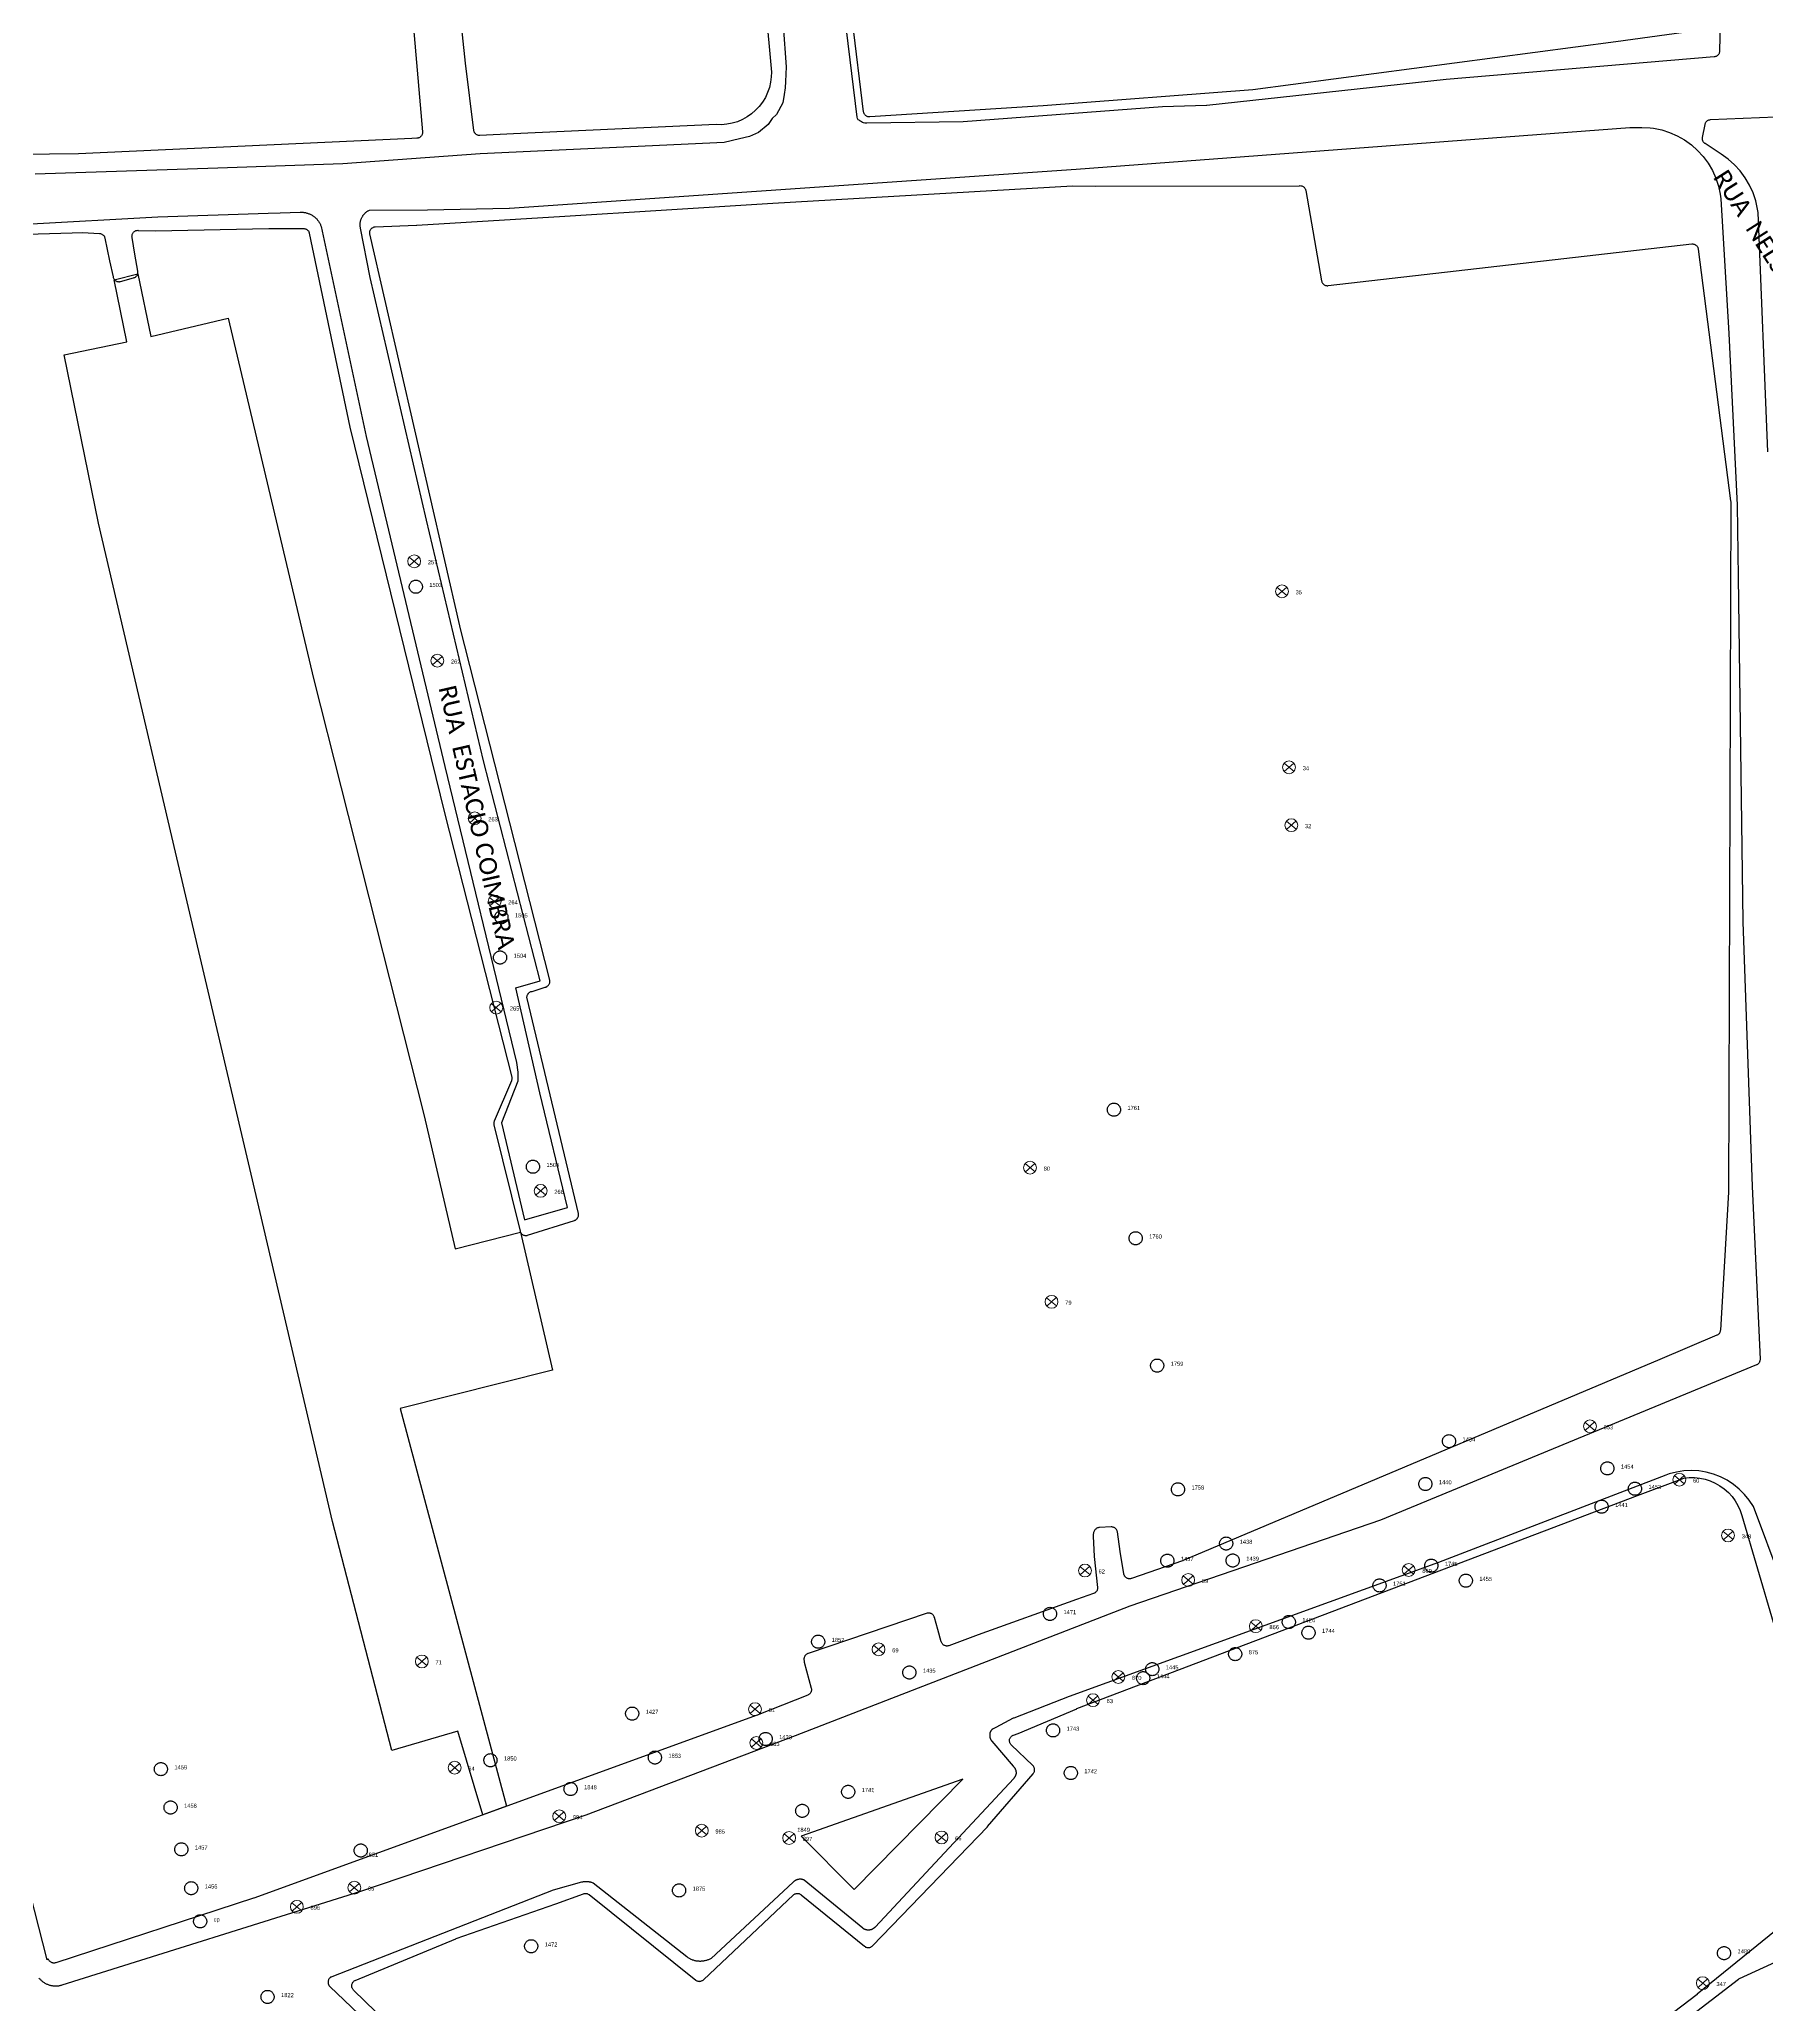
# Model space of a CAD drawing. Header units: millimetres. Extents: x 676447 to 689606, y 7455628 to 7463967.
# Drawn here: x 685925.9 to 686221.4, y 7460659 to 7460995.3 of the extents above; entities that cross this region are included whole.
import ezdxf

# ---------------------------------------------------------------- set-up
doc = ezdxf.new("R2010")
doc.units = ezdxf.units.MM
doc.header["$LTSCALE"] = 0.1
doc.header["$MEASUREMENT"] = 0
doc.linetypes.add('PHANTOM2', pattern=[1.25, 0.625, -0.125, 0.125, -0.125, 0.125, -0.125])
doc.layers.add('10.4-Postes', color=1, linetype='Continuous', lineweight=0)
for name, color, linetype in [('Caixas Subterrâneas', 5, 'Continuous'), ('LEGENDAS_INFRAESTRUTURAS', 7, 'Continuous'), ('MUB_AGLOMERADO', 7, 'Continuous'), ('MUB_MEIOFIO', 7, 'Continuous'), ('MUB_QUADRAS', 7, 'Continuous'), ('MUB_SEGMENTO', 7, 'Continuous'), ('NOS_DE_INFRAESTRUTURA', 7, 'Continuous')]:
    doc.layers.add(name, color=color, linetype=linetype)
doc.styles.add('Legend', font='calibri.ttf')
doc.styles.get("Standard").update_dxf_attribs({"font": 'arial.ttf'})

# ---------------------------------------------------------------- blocks, each defined once
blk = doc.blocks.new('PTPT')
at = {"layer": '10.4-Postes', "color": 1, "linetype": 'PHANTOM2'}
for points in [[(-0.0000079, 0.0000104), (0.0000075, -0.000002)], [(0.000007, 0.0000109), (-0.0000074, -0.0000025)]]:
    blk.add_lwpolyline(points, dxfattribs=at)
at = {"layer": '10.4-Postes', "color": 1}
blk.add_circle((-0.0000002, 0.0000042), 0.00000987, dxfattribs=at)
blk = doc.blocks.new('MHMZ')
at = {"linetype": 'PHANTOM2'}
blk.add_circle((0, 0), 0.0000101, dxfattribs=at)

msp = doc.modelspace()

# ---------------------------------------------------------------- linework, layer by layer
at = {"layer": 'MUB_AGLOMERADO', "linetype": 'Continuous'}
msp.add_lwpolyline([(686001.73, 7460691.44), (685997.45, 7460705.75), (685986.16, 7460702.49), (685976.01, 7460741.67), (685963.62, 7460794.55), (685949.18, 7460856.2), (685936, 7460912.47), (685930.09, 7460941.28), (685940.82, 7460943.49), (685938.66, 7460954.11), (685942.71, 7460955.18), (685944.96, 7460944.45), (685958.2, 7460947.57), (685972.78, 7460885.9), (685991.7, 7460811.06), (685997.04, 7460788.31), (686008.19, 7460791.16), (686013.68, 7460767.52), (685987.62, 7460760.97), (686005.8, 7460692.92), (686001.73, 7460691.44)], dxfattribs=at)
at = {"layer": 'MUB_MEIOFIO', "linetype": 'Continuous'}
for points in [[(686213.8, 7461013.23), (686213.37, 7460993.27), (686213.36, 7460993.16), (686213.34, 7460993.06), (686213.31, 7460992.96), (686213.27, 7460992.86), (686213.22, 7460992.77), (686213.17, 7460992.68), (686213.1, 7460992.6), (686213.02, 7460992.53), (686212.94, 7460992.47), (686212.85, 7460992.41), (686212.76, 7460992.37), (686212.66, 7460992.33), (686212.56, 7460992.31), (686212.45, 7460992.29), (686166.61, 7460988.38), (686166.59, 7460988.38), (686125.63, 7460983.94), (686125.55, 7460983.94), (686118.04, 7460983.72), (686118.02, 7460983.72), (686083.96, 7460981.14), (686067.45, 7460980.94), (686067.12, 7460980.94), (686066.9, 7460980.98), (686066.74, 7460981.07), (686066.53, 7460981.17), (686066.37, 7460981.26), (686066.24, 7460981.36), (686066.12, 7460981.45), (686065.98, 7460981.53), (686065.87, 7460981.71), (686065.81, 7460981.95), (686062.13, 7461011.9)], [(686053.12, 7460997.62), (686053.65, 7460990.58), (686053.6, 7460989.3), (686053.54, 7460988.07), (686053.49, 7460986.96), (686053.32, 7460985.85), (686053.1, 7460984.4), (686051.98, 7460982.4), (686051.26, 7460981.73), (686050.59, 7460980.73), (686048.92, 7460979.34), (686047.36, 7460978.67), (686045.64, 7460978.23), (686043.02, 7460977.61), (686001.3, 7460975.67), (685977.78, 7460973.95), (685956.39, 7460973.21), (685925.12, 7460972.18)], [(686221.61, 7460924.7), (686219.96, 7460965.62), (686219.87, 7460966.21), (686219.56, 7460967.63), (686219.09, 7460969.01), (686218.49, 7460970.33), (686217.75, 7460971.58), (686216.89, 7460972.75), (686215.9, 7460973.82), (686214.81, 7460974.78), (686213.63, 7460975.62), (686210.88, 7460977.44), (686210.87, 7460977.45), (686210.78, 7460977.52), (686210.71, 7460977.59), (686210.64, 7460977.67), (686210.58, 7460977.76), (686210.53, 7460977.85), (686210.49, 7460977.95), (686210.46, 7460978.05), (686210.44, 7460978.15), (686210.44, 7460978.25), (686210.44, 7460978.36), (686210.45, 7460978.46), (686210.88, 7460980.73), (686210.9, 7460980.81), (686210.94, 7460980.91), (686210.98, 7460981.01), (686211.03, 7460981.1), (686211.09, 7460981.18), (686211.17, 7460981.26), (686211.24, 7460981.33), (686211.33, 7460981.39), (686211.42, 7460981.44), (686211.52, 7460981.48), (686211.62, 7460981.51), (686211.72, 7460981.53), (686211.82, 7460981.54), (686222.98, 7460982.01)], [(686006.3, 7460966.41), (686103.27, 7460973.05), (686198.02, 7460980.19), (686200.05, 7460980.19), (686201.51, 7460980.14), (686202.05, 7460980.08), (686203.46, 7460979.79), (686204.82, 7460979.36), (686206.13, 7460978.78), (686207.38, 7460978.07), (686208.54, 7460977.24), (686209.61, 7460976.28), (686210.57, 7460975.22), (686211.42, 7460974.07), (686212.14, 7460972.83), (686212.73, 7460971.53), (686213.18, 7460970.17), (686213.49, 7460968.77), (686213.59, 7460968), (686214.98, 7460944.95), (686216.37, 7460915.58), (686216.37, 7460915.54), (686216.56, 7460903.26), (686217.35, 7460844.3), (686217.35, 7460844.28), (686218.93, 7460798.96), (686220.29, 7460769.42), (686220.29, 7460769.31), (686220.28, 7460769.21), (686220.25, 7460769.1), (686220.22, 7460769.01), (686220.18, 7460768.91), (686220.12, 7460768.82), (686220.06, 7460768.74), (686219.99, 7460768.66), (686219.91, 7460768.59), (686219.83, 7460768.53), (686219.74, 7460768.48), (686219.67, 7460768.44), (686155.37, 7460741.89), (686112.45, 7460727.19), (686055.17, 7460704.97), (686019.35, 7460691.39), (685980.64, 7460678.27), (685929.72, 7460662.29), (685929.6, 7460662.26), (685929.48, 7460662.23), (685929.36, 7460662.2), (685929.24, 7460662.18), (685929.12, 7460662.16), (685928.99, 7460662.15), (685928.87, 7460662.14), (685928.75, 7460662.13), (685928.62, 7460662.13), (685928.5, 7460662.13), (685928.37, 7460662.14), (685928.25, 7460662.15), (685928.13, 7460662.17), (685928.01, 7460662.19), (685927.88, 7460662.21), (685927.76, 7460662.24), (685927.64, 7460662.28), (685927.52, 7460662.31), (685927.41, 7460662.35), (685927.29, 7460662.4), (685927.18, 7460662.45), (685927.07, 7460662.5), (685926.95, 7460662.56), (685926.85, 7460662.62), (685926.74, 7460662.68), (685926.64, 7460662.75), (685926.54, 7460662.82), (685926.44, 7460662.9), (685926.34, 7460662.98), (685926.25, 7460663.06), (685926.16, 7460663.14), (685926.07, 7460663.23), (685925.98, 7460663.32), (685925.9, 7460663.42), (685925.83, 7460663.51)], [(685923.51, 7460963.63), (685946.16, 7460964.89), (685965.04, 7460965.55), (685967.09, 7460965.59), (685970.52, 7460965.7), (685970.64, 7460965.7), (685970.77, 7460965.7), (685970.89, 7460965.69), (685971.02, 7460965.68), (685971.14, 7460965.67), (685971.27, 7460965.65), (685971.39, 7460965.62), (685971.51, 7460965.6), (685971.63, 7460965.56), (685971.75, 7460965.53), (685971.87, 7460965.49), (685971.99, 7460965.44), (685972.1, 7460965.4), (685972.22, 7460965.34), (685972.33, 7460965.29), (685972.44, 7460965.23), (685972.55, 7460965.17), (685972.65, 7460965.1), (685972.75, 7460965.03), (685972.85, 7460964.96), (685972.95, 7460964.88), (685973.05, 7460964.8), (685973.14, 7460964.71), (685973.23, 7460964.63), (685973.32, 7460964.54), (685973.4, 7460964.44), (685973.48, 7460964.35), (685973.56, 7460964.25), (685973.63, 7460964.15), (685973.7, 7460964.05), (685973.77, 7460963.94), (685973.83, 7460963.83), (685973.89, 7460963.72), (685973.95, 7460963.61), (685974, 7460963.5), (685974.05, 7460963.38), (685974.09, 7460963.27), (685981.79, 7460927.3), (685995.24, 7460870.82), (686007.5, 7460820.2), (686007.74, 7460818.53), (686007.74, 7460817.03), (686004.97, 7460809.9), (686008.89, 7460793.25), (686016.24, 7460795.36), (686011.48, 7460815.03), (686007.37, 7460832.96), (686011.54, 7460834.17), (686001.89, 7460871.79), (685992.1, 7460913.02), (685982.49, 7460954.51), (685980.81, 7460962.99), (685980.79, 7460963.08), (685980.77, 7460963.18), (685980.76, 7460963.27), (685980.76, 7460963.37), (685980.75, 7460963.47), (685980.75, 7460963.56), (685980.76, 7460963.66), (685980.76, 7460963.76), (685980.77, 7460963.85), (685980.78, 7460963.95), (685980.8, 7460964.04), (685980.82, 7460964.14), (685980.84, 7460964.23), (685980.87, 7460964.33), (685980.9, 7460964.42), (685980.93, 7460964.51), (685980.96, 7460964.6), (685981, 7460964.69), (685981.04, 7460964.78), (685981.09, 7460964.86), (685981.14, 7460964.95), (685981.19, 7460965.03), (685981.24, 7460965.11), (685981.3, 7460965.19), (685981.35, 7460965.27), (685981.42, 7460965.34), (685981.48, 7460965.41), (685981.55, 7460965.48), (685981.61, 7460965.55), (685981.68, 7460965.62), (685981.76, 7460965.68), (685981.83, 7460965.74), (685981.91, 7460965.8), (685981.99, 7460965.86), (685982.07, 7460965.91), (685982.15, 7460965.96), (685982.24, 7460966.01), (685982.33, 7460966.05), (685992.3, 7460966.12), (686006.26, 7460966.41), (686006.3, 7460966.41)], [(686228.62, 7460718.9), (686219.15, 7460744.2), (686218.45, 7460745.28), (686217.65, 7460746.28), (686216.74, 7460747.2), (686215.74, 7460748.01), (686214.66, 7460748.71), (686213.52, 7460749.3), (686212.32, 7460749.76), (686211.08, 7460750.1), (686209.81, 7460750.3), (686208.52, 7460750.38), (686207.24, 7460750.31), (686205.97, 7460750.11), (686204.73, 7460749.79), (686204.18, 7460749.6), (686183.55, 7460741.65), (686165.3, 7460734.63), (686102.1, 7460711.7), (686102.08, 7460711.7), (686092.6, 7460708.02), (686092.51, 7460707.98), (686092.5, 7460707.97), (686089.52, 7460706.4), (686088.93, 7460706.14), (686088.89, 7460706.1), (686088.85, 7460706.07), (686088.82, 7460706.02), (686088.79, 7460705.98), (686088.76, 7460705.94), (686088.73, 7460705.9), (686088.7, 7460705.85), (686088.67, 7460705.81), (686088.65, 7460705.76), (686088.62, 7460705.71), (686088.6, 7460705.66), (686088.58, 7460705.61), (686088.56, 7460705.57), (686088.55, 7460705.52), (686088.53, 7460705.46), (686088.52, 7460705.41), (686088.51, 7460705.36), (686088.5, 7460705.31), (686088.49, 7460705.26), (686088.49, 7460705.2), (686088.48, 7460705.15), (686088.48, 7460705.1), (686088.48, 7460705.05), (686088.48, 7460704.99), (686088.49, 7460704.94), (686088.49, 7460704.89), (686088.5, 7460704.84), (686088.51, 7460704.78), (686088.52, 7460704.73), (686088.53, 7460704.68), (686088.54, 7460704.63), (686088.56, 7460704.58), (686088.58, 7460704.53), (686088.6, 7460704.48), (686088.62, 7460704.43), (686088.64, 7460704.38), (686088.66, 7460704.34), (686088.69, 7460704.29), (686088.72, 7460704.25), (686088.75, 7460704.2), (686088.78, 7460704.16), (686088.81, 7460704.12), (686088.84, 7460704.08), (686092.48, 7460699.79), (686092.51, 7460699.75), (686092.55, 7460699.72), (686092.59, 7460699.68), (686092.62, 7460699.65), (686092.65, 7460699.61), (686092.68, 7460699.57), (686092.71, 7460699.53), (686092.74, 7460699.49), (686092.77, 7460699.45), (686092.79, 7460699.41), (686092.82, 7460699.36), (686092.84, 7460699.32), (686092.86, 7460699.27), (686092.88, 7460699.23), (686092.9, 7460699.18), (686092.92, 7460699.14), (686092.93, 7460699.09), (686092.94, 7460699.04), (686092.95, 7460698.99), (686092.96, 7460698.94), (686092.97, 7460698.89), (686092.98, 7460698.84), (686092.98, 7460698.8), (686092.99, 7460698.75), (686092.99, 7460698.7), (686092.99, 7460698.65), (686092.99, 7460698.6), (686092.98, 7460698.55), (686092.98, 7460698.5), (686092.97, 7460698.45), (686092.96, 7460698.4), (686092.95, 7460698.35), (686092.94, 7460698.3), (686092.92, 7460698.26), (686092.91, 7460698.21), (686092.89, 7460698.16), (686092.87, 7460698.12), (686092.85, 7460698.07), (686092.83, 7460698.03), (686092.8, 7460697.98), (686092.78, 7460697.94), (686092.75, 7460697.9), (686092.73, 7460697.86), (686092.7, 7460697.82), (686092.67, 7460697.78), (686092.63, 7460697.74), (686092.6, 7460697.7), (686068.87, 7460672.26), (686068.83, 7460672.22), (686068.8, 7460672.18), (686068.76, 7460672.14), (686068.72, 7460672.11), (686068.68, 7460672.08), (686068.64, 7460672.04), (686068.6, 7460672.01), (686068.56, 7460671.98), (686068.52, 7460671.95), (686068.47, 7460671.93), (686068.43, 7460671.9), (686068.38, 7460671.88), (686068.33, 7460671.86), (686068.28, 7460671.84), (686068.24, 7460671.82), (686068.19, 7460671.8), (686068.14, 7460671.78), (686068.09, 7460671.77), (686068.04, 7460671.76), (686067.99, 7460671.75), (686067.94, 7460671.74), (686067.88, 7460671.73), (686067.83, 7460671.73), (686067.78, 7460671.73), (686067.73, 7460671.73), (686067.68, 7460671.73), (686067.63, 7460671.73), (686067.57, 7460671.73), (686067.52, 7460671.74), (686067.47, 7460671.75), (686067.42, 7460671.76), (686067.37, 7460671.77), (686067.32, 7460671.78), (686067.27, 7460671.8), (686067.22, 7460671.81), (686067.17, 7460671.83), (686067.12, 7460671.85), (686067.08, 7460671.87), (686067.03, 7460671.89), (686066.99, 7460671.92), (686066.94, 7460671.95), (686066.9, 7460671.97), (686066.85, 7460672), (686066.81, 7460672.03), (686066.77, 7460672.07), (686056.75, 7460680.3), (686056.7, 7460680.32), (686056.64, 7460680.34), (686056.58, 7460680.36), (686056.52, 7460680.38), (686056.46, 7460680.39), (686056.4, 7460680.4), (686056.34, 7460680.41), (686056.28, 7460680.42), (686056.22, 7460680.43), (686056.16, 7460680.43), (686056.1, 7460680.43), (686056.03, 7460680.43), (686055.97, 7460680.43), (686055.91, 7460680.43), (686055.85, 7460680.42), (686055.79, 7460680.41), (686055.73, 7460680.4), (686055.67, 7460680.39), (686055.61, 7460680.38), (686055.55, 7460680.36), (686055.49, 7460680.34), (686055.43, 7460680.32), (686055.38, 7460680.3), (686055.32, 7460680.27), (686055.27, 7460680.24), (686055.21, 7460680.21), (686055.16, 7460680.18), (686055.11, 7460680.15), (686055.05, 7460680.12), (686055, 7460680.08), (686054.96, 7460680.04), (686054.91, 7460680), (686054.86, 7460679.96), (686040.8, 7460666.9), (686040.69, 7460666.84), (686040.58, 7460666.78), (686040.47, 7460666.72), (686040.35, 7460666.67), (686040.24, 7460666.63), (686040.12, 7460666.58), (686040, 7460666.54), (686039.88, 7460666.51), (686039.76, 7460666.48), (686039.63, 7460666.45), (686039.51, 7460666.43), (686039.38, 7460666.41), (686039.26, 7460666.4), (686039.13, 7460666.39), (686039.01, 7460666.38), (686038.88, 7460666.38), (686038.76, 7460666.39), (686038.63, 7460666.4), (686038.51, 7460666.41), (686038.38, 7460666.42), (686038.26, 7460666.44), (686038.14, 7460666.47), (686038.01, 7460666.5), (686037.89, 7460666.53), (686037.77, 7460666.57), (686037.65, 7460666.61), (686037.54, 7460666.66), (686037.42, 7460666.71), (686037.31, 7460666.76), (686037.2, 7460666.82), (686037.09, 7460666.88), (686036.98, 7460666.95), (686036.88, 7460667.01), (686036.77, 7460667.09), (686036.67, 7460667.16), (686020.6, 7460679.77), (686020.5, 7460679.81), (686020.41, 7460679.85), (686020.31, 7460679.88), (686020.22, 7460679.91), (686020.12, 7460679.93), (686020.02, 7460679.96), (686019.92, 7460679.98), (686019.82, 7460679.99), (686019.72, 7460680), (686019.62, 7460680.01), (686019.52, 7460680.02), (686019.42, 7460680.02), (686019.32, 7460680.02), (686019.22, 7460680.01), (686019.12, 7460680.01), (686019.02, 7460679.99), (686018.92, 7460679.98), (686018.82, 7460679.96), (686018.72, 7460679.94), (686018.63, 7460679.91), (686013.81, 7460678.55), (685975.89, 7460663.74), (685975.8, 7460663.7), (685975.71, 7460663.65), (685975.62, 7460663.58), (685975.54, 7460663.51), (685975.47, 7460663.44), (685975.41, 7460663.35), (685975.36, 7460663.26), (685975.32, 7460663.16), (685975.29, 7460663.06), (685975.27, 7460662.96), (685975.26, 7460662.86), (685975.26, 7460662.75), (685975.27, 7460662.65), (685975.29, 7460662.55), (685975.32, 7460662.45), (685975.37, 7460662.35), (685975.42, 7460662.26), (685975.48, 7460662.18), (685975.55, 7460662.1), (685975.56, 7460662.1), (686083.07, 7460559.5)], [(686065.31, 7460678.68), (686083.87, 7460697.56), (686056.24, 7460687.83), (686065.31, 7460678.68)], [(686197.92, 7460648.99), (686216.6, 7460663.33), (686216.69, 7460663.39), (686216.78, 7460663.44), (686216.79, 7460663.45), (686233.82, 7460671.24)]]:
    msp.add_lwpolyline(points, dxfattribs=at)
at = {"layer": 'MUB_QUADRAS', "linetype": 'Continuous'}
for points in [[(685985.18, 7461051.36), (685991.41, 7460979.43), (685991.41, 7460979.39), (685991.41, 7460979.28), (685991.4, 7460979.18), (685991.38, 7460979.08), (685991.34, 7460978.98), (685991.3, 7460978.88), (685991.25, 7460978.79), (685991.18, 7460978.71), (685991.11, 7460978.63), (685991.03, 7460978.56), (685990.95, 7460978.5), (685990.86, 7460978.45), (685990.76, 7460978.41), (685990.66, 7460978.38), (685990.56, 7460978.36), (685990.46, 7460978.35), (685989.58, 7460978.31), (685932.54, 7460975.7), (685907.76, 7460975.41)], [(686048.02, 7461024.06), (686051.12, 7460989.68), (686051.1, 7460988.87), (686050.99, 7460987.96), (686050.78, 7460987.06), (686050.48, 7460986.18), (686050.09, 7460985.34), (686049.61, 7460984.55), (686049.06, 7460983.81), (686048.43, 7460983.14), (686047.73, 7460982.53), (686046.97, 7460982), (686046.16, 7460981.55), (686045.31, 7460981.19), (686044.43, 7460980.92), (686043.52, 7460980.74), (686042.6, 7460980.66), (686041.68, 7460980.68), (686007.01, 7460979.11), (686001.25, 7460978.83), (686001.22, 7460978.82), (686001.11, 7460978.83), (686001.01, 7460978.84), (686000.91, 7460978.87), (686000.81, 7460978.9), (686000.71, 7460978.95), (686000.63, 7460979.01), (686000.54, 7460979.07), (686000.47, 7460979.14), (686000.4, 7460979.22), (686000.34, 7460979.31), (686000.29, 7460979.4), (686000.25, 7460979.5), (686000.22, 7460979.6), (686000.21, 7460979.7), (685998.79, 7460991.23), (685992.85, 7461047.35)], [(686207.28, 7460996.43), (686195.64, 7460994.83), (686133.52, 7460986.62), (686097.65, 7460983.91), (686067.96, 7460982), (686067.91, 7460982), (686067.81, 7460982), (686067.71, 7460982.02), (686067.61, 7460982.04), (686067.51, 7460982.08), (686067.41, 7460982.12), (686067.32, 7460982.18), (686067.24, 7460982.24), (686067.17, 7460982.32), (686067.1, 7460982.4), (686067.04, 7460982.48), (686066.99, 7460982.58), (686066.95, 7460982.67), (686066.92, 7460982.78), (686066.91, 7460982.88), (686063.13, 7461013.98)], [(686032.27, 7460966.06), (686032.28, 7460966.06), (686051.35, 7460967.24), (686102.65, 7460970.23), (686106.57, 7460970.13), (686141.5, 7460970.24), (686141.6, 7460970.25), (686141.71, 7460970.24), (686141.81, 7460970.22), (686141.91, 7460970.19), (686142.01, 7460970.15), (686142.1, 7460970.1), (686142.19, 7460970.04), (686142.26, 7460969.97), (686142.34, 7460969.89), (686142.4, 7460969.81), (686142.45, 7460969.72), (686142.5, 7460969.62), (686142.53, 7460969.53), (686142.56, 7460969.42), (686145.28, 7460953.95), (686145.3, 7460953.85), (686145.33, 7460953.75), (686145.38, 7460953.65), (686145.43, 7460953.56), (686145.5, 7460953.48), (686145.57, 7460953.4), (686145.65, 7460953.33), (686145.73, 7460953.27), (686145.82, 7460953.22), (686145.92, 7460953.18), (686146.02, 7460953.15), (686146.12, 7460953.13), (686146.23, 7460953.12), (686146.33, 7460953.12), (686146.38, 7460953.13), (686208.6, 7460960.27), (686208.7, 7460960.27), (686208.81, 7460960.27), (686208.91, 7460960.25), (686209.01, 7460960.23), (686209.11, 7460960.19), (686209.21, 7460960.14), (686209.29, 7460960.09), (686209.38, 7460960.02), (686209.45, 7460959.95), (686209.52, 7460959.87), (686209.58, 7460959.78), (686209.62, 7460959.69), (686209.66, 7460959.59), (686209.69, 7460959.49), (686209.71, 7460959.4), (686215.26, 7460916.31), (686215.27, 7460916.2), (686215.27, 7460916.17), (686214.89, 7460798.03), (686213.51, 7460774.37), (686213.49, 7460774.27), (686213.47, 7460774.16), (686213.44, 7460774.06), (686213.4, 7460773.97), (686213.34, 7460773.88), (686213.28, 7460773.79), (686213.21, 7460773.72), (686213.13, 7460773.65), (686213.05, 7460773.59), (686212.96, 7460773.53), (686212.9, 7460773.51), (686203.17, 7460769.37), (686121.56, 7460734.96), (686121.52, 7460734.94), (686121.45, 7460734.92), (686112.75, 7460731.9), (686112.66, 7460731.87), (686112.56, 7460731.85), (686112.46, 7460731.85), (686112.35, 7460731.85), (686112.25, 7460731.86), (686112.15, 7460731.88), (686112.05, 7460731.92), (686111.95, 7460731.96), (686111.86, 7460732.02), (686111.78, 7460732.08), (686111.7, 7460732.15), (686111.63, 7460732.23), (686111.57, 7460732.32), (686111.52, 7460732.41), (686111.48, 7460732.51), (686111.45, 7460732.61), (686111.43, 7460732.71), (686110.82, 7460736.51), (686110.32, 7460739.88), (686110.3, 7460739.97), (686110.27, 7460740.07), (686110.23, 7460740.17), (686110.17, 7460740.26), (686110.11, 7460740.34), (686110.04, 7460740.42), (686109.97, 7460740.49), (686109.88, 7460740.55), (686109.79, 7460740.61), (686109.7, 7460740.65), (686109.6, 7460740.68), (686109.49, 7460740.71), (686109.39, 7460740.72), (686109.29, 7460740.72), (686107.27, 7460740.62), (686107.17, 7460740.61), (686107.06, 7460740.59), (686106.96, 7460740.56), (686106.9, 7460740.54), (686106.8, 7460740.49), (686106.71, 7460740.43), (686106.63, 7460740.36), (686106.54, 7460740.28), (686106.48, 7460740.2), (686106.4, 7460740.1), (686106.34, 7460739.99), (686106.3, 7460739.89), (686106.25, 7460739.76), (686106.22, 7460739.62), (686106.2, 7460739.5), (686106.19, 7460739.34), (686106.19, 7460739.17), (686106.38, 7460735.69), (686106.91, 7460730.38), (686106.92, 7460730.28), (686106.92, 7460730.18), (686106.9, 7460730.07), (686106.88, 7460729.97), (686106.84, 7460729.87), (686106.79, 7460729.78), (686106.74, 7460729.69), (686106.67, 7460729.61), (686106.6, 7460729.54), (686106.52, 7460729.47), (686106.43, 7460729.41), (686106.34, 7460729.36), (686106.24, 7460729.32), (686103.33, 7460728.33), (686086.51, 7460722.23), (686081.51, 7460720.4), (686081.42, 7460720.37), (686081.32, 7460720.35), (686081.22, 7460720.34), (686081.11, 7460720.34), (686081.01, 7460720.35), (686080.9, 7460720.37), (686080.81, 7460720.41), (686080.71, 7460720.45), (686080.62, 7460720.5), (686080.54, 7460720.56), (686080.46, 7460720.63), (686080.39, 7460720.71), (686080.33, 7460720.8), (686080.28, 7460720.89), (686080.23, 7460720.98), (686080.2, 7460721.08), (686079.61, 7460723.15), (686079.02, 7460725.21), (686079, 7460725.27), (686078.97, 7460725.37), (686078.92, 7460725.47), (686078.87, 7460725.55), (686078.8, 7460725.64), (686078.73, 7460725.71), (686078.65, 7460725.78), (686078.56, 7460725.84), (686078.47, 7460725.89), (686078.37, 7460725.93), (686078.27, 7460725.95), (686078.17, 7460725.97), (686078.06, 7460725.98), (686077.96, 7460725.98), (686077.86, 7460725.96), (686077.76, 7460725.94), (686057.4, 7460719.05), (686057.37, 7460719.04), (686057.27, 7460719), (686057.18, 7460718.96), (686057.09, 7460718.9), (686057.01, 7460718.83), (686056.94, 7460718.76), (686056.87, 7460718.67), (686056.82, 7460718.58), (686056.77, 7460718.49), (686056.74, 7460718.39), (686056.71, 7460718.29), (686056.7, 7460718.19), (686056.69, 7460718.08), (686056.7, 7460717.98), (686056.72, 7460717.87), (686056.76, 7460717.58), (686057.94, 7460713.12), (686057.96, 7460713.03), (686057.97, 7460712.93), (686057.98, 7460712.82), (686057.97, 7460712.72), (686057.95, 7460712.61), (686057.91, 7460712.51), (686057.87, 7460712.42), (686057.82, 7460712.33), (686057.76, 7460712.24), (686057.69, 7460712.16), (686057.61, 7460712.09), (686057.53, 7460712.03), (686057.44, 7460711.98), (686057.35, 7460711.93), (686048.7, 7460708.5), (685962.57, 7460677.22), (685962.53, 7460677.2), (685928.67, 7460666.14), (685928.56, 7460666.12), (685928.46, 7460666.1), (685928.36, 7460666.1), (685928.25, 7460666.1), (685928.15, 7460666.12), (685928.05, 7460666.14), (685927.95, 7460666.18), (685927.86, 7460666.23), (685927.77, 7460666.29), (685927.69, 7460666.35), (685927.61, 7460666.43), (685927.55, 7460666.51), (685927.49, 7460666.59), (685927.44, 7460666.69), (685927.4, 7460666.79), (685927.22, 7460666.62), (685901.89, 7460765.75)], [(685879.14, 7460960.64), (685931.46, 7460962.18), (685933.25, 7460962.22), (685936.15, 7460962.06), (685936.25, 7460962.05), (685936.35, 7460962.03), (685936.45, 7460962), (685936.55, 7460961.95), (685936.64, 7460961.9), (685936.72, 7460961.84), (685936.8, 7460961.77), (685936.87, 7460961.69), (685936.93, 7460961.61), (685936.99, 7460961.52), (685937.03, 7460961.42), (685937.06, 7460961.32), (685937.08, 7460961.24), (685937.87, 7460957.4), (685938.49, 7460954.62), (685938.51, 7460954.52), (685938.55, 7460954.42), (685938.59, 7460954.33), (685938.65, 7460954.24), (685938.71, 7460954.16), (685938.78, 7460954.08), (685938.86, 7460954.01), (685938.95, 7460953.95), (685939.04, 7460953.9), (685939.14, 7460953.86), (685939.24, 7460953.84), (685939.34, 7460953.82), (685939.45, 7460953.81), (685939.55, 7460953.81), (685939.66, 7460953.83), (685939.73, 7460953.84), (685942, 7460954.47), (685942.1, 7460954.5), (685942.2, 7460954.54), (685942.29, 7460954.59), (685942.37, 7460954.66), (685942.45, 7460954.73), (685942.52, 7460954.8), (685942.58, 7460954.89), (685942.63, 7460954.98), (685942.68, 7460955.08), (685942.71, 7460955.18), (685942.73, 7460955.28), (685942.74, 7460955.38), (685942.74, 7460955.49), (685942.73, 7460955.59), (685942.72, 7460955.62), (685942.23, 7460958.5), (685941.73, 7460961.38), (685941.72, 7460961.49), (685941.71, 7460961.59), (685941.72, 7460961.7), (685941.73, 7460961.8), (685941.76, 7460961.9), (685941.79, 7460962), (685941.84, 7460962.09), (685941.9, 7460962.18), (685941.96, 7460962.26), (685942.04, 7460962.34), (685942.12, 7460962.4), (685942.21, 7460962.46), (685942.3, 7460962.51), (685942.4, 7460962.55), (685942.5, 7460962.57), (685942.6, 7460962.59), (685942.71, 7460962.6), (685942.75, 7460962.59), (685945.74, 7460962.49), (685965.14, 7460962.92), (685971.09, 7460962.9), (685971.19, 7460962.9), (685971.3, 7460962.88), (685971.4, 7460962.85), (685971.5, 7460962.81), (685971.59, 7460962.77), (685971.68, 7460962.71), (685971.76, 7460962.64), (685971.83, 7460962.57), (685971.9, 7460962.49), (685971.95, 7460962.4), (685972, 7460962.31), (685972.04, 7460962.21), (685972.06, 7460962.14), (685979.01, 7460928.93), (685995.24, 7460862.69), (685995.24, 7460862.67), (686006.69, 7460817.71), (686006.71, 7460817.6), (686006.72, 7460817.5), (686006.72, 7460817.4), (686006.7, 7460817.29), (686006.68, 7460817.19), (686006.65, 7460817.09), (686006.64, 7460817.07), (686003.7, 7460810.18), (686003.66, 7460810.08), (686003.64, 7460809.98), (686003.62, 7460809.87), (686003.62, 7460809.77), (686003.63, 7460809.66), (686003.65, 7460809.56), (686003.65, 7460809.55), (686008.12, 7460791.35), (686008.15, 7460791.25), (686008.19, 7460791.16), (686008.24, 7460791.07), (686008.3, 7460790.98), (686008.37, 7460790.9), (686008.44, 7460790.83), (686008.53, 7460790.77), (686008.61, 7460790.71), (686008.71, 7460790.67), (686008.81, 7460790.63), (686008.91, 7460790.61), (686009.01, 7460790.6), (686009.12, 7460790.59), (686009.22, 7460790.6), (686009.33, 7460790.62), (686009.39, 7460790.64), (686017.41, 7460793.15), (686017.51, 7460793.19), (686017.6, 7460793.23), (686017.69, 7460793.29), (686017.77, 7460793.36), (686017.85, 7460793.43), (686017.92, 7460793.51), (686017.97, 7460793.6), (686018.02, 7460793.69), (686018.06, 7460793.79), (686018.09, 7460793.89), (686018.11, 7460793.99), (686018.11, 7460794.1), (686018.11, 7460794.2), (686018.09, 7460794.3), (686018.09, 7460794.34), (686009.32, 7460831.14), (686009.3, 7460831.25), (686009.29, 7460831.35), (686009.3, 7460831.46), (686009.31, 7460831.56), (686009.34, 7460831.66), (686009.37, 7460831.76), (686009.42, 7460831.85), (686009.47, 7460831.94), (686009.54, 7460832.03), (686009.61, 7460832.1), (686009.69, 7460832.17), (686009.77, 7460832.23), (686009.87, 7460832.28), (686009.96, 7460832.32), (686010.06, 7460832.35), (686010.17, 7460832.37), (686012.4, 7460833.07), (686012.5, 7460833.09), (686012.6, 7460833.13), (686012.69, 7460833.17), (686012.78, 7460833.23), (686012.87, 7460833.29), (686012.94, 7460833.36), (686013.01, 7460833.44), (686013.07, 7460833.52), (686013.12, 7460833.62), (686013.17, 7460833.71), (686013.2, 7460833.81), (686013.22, 7460833.92), (686013.23, 7460834.02), (686013.22, 7460834.12), (686013.21, 7460834.23), (686013.2, 7460834.3), (685997.81, 7460894.88), (685997.81, 7460894.9), (685982.41, 7460961.97), (685982.39, 7460962.08), (685982.39, 7460962.18), (685982.39, 7460962.28), (685982.4, 7460962.39), (685982.43, 7460962.49), (685982.46, 7460962.59), (685982.51, 7460962.68), (685982.57, 7460962.77), (685982.63, 7460962.85), (685982.7, 7460962.93), (685982.78, 7460963), (685982.87, 7460963.05), (685982.96, 7460963.1), (685983.06, 7460963.14), (685983.16, 7460963.17), (685983.26, 7460963.19), (685983.35, 7460963.2), (685990.37, 7460963.46), (685990.39, 7460963.46), (685990.43, 7460963.46), (686015.78, 7460965.03), (686032.27, 7460966.06)], [(685979.62, 7460661.48), (685979.55, 7460661.56), (685979.48, 7460661.64), (685979.43, 7460661.73), (685979.39, 7460661.83), (685979.35, 7460661.93), (685979.33, 7460662.03), (685979.32, 7460662.13), (685979.32, 7460662.24), (685979.33, 7460662.34), (685979.35, 7460662.45), (685979.38, 7460662.55), (685979.42, 7460662.64), (685979.47, 7460662.73), (685979.53, 7460662.82), (685979.6, 7460662.9), (685979.68, 7460662.97), (685979.76, 7460663.03), (685979.86, 7460663.08), (685979.93, 7460663.12), (685997.1, 7460670.26), (685997.16, 7460670.28), (686014.25, 7460676.2), (686018.96, 7460677.95), (686019.06, 7460677.98), (686019.16, 7460678), (686019.27, 7460678.01), (686019.37, 7460678.01), (686019.47, 7460678), (686019.58, 7460677.98), (686019.68, 7460677.94), (686019.77, 7460677.9), (686019.86, 7460677.85), (686019.93, 7460677.8), (686038.17, 7460663.18), (686038.26, 7460663.12), (686038.35, 7460663.07), (686038.44, 7460663.03), (686038.54, 7460663), (686038.65, 7460662.98), (686038.75, 7460662.96), (686038.85, 7460662.97), (686038.96, 7460662.98), (686039.06, 7460663), (686039.16, 7460663.03), (686039.26, 7460663.08), (686039.35, 7460663.13), (686039.43, 7460663.19), (686039.48, 7460663.24), (686054.88, 7460677.74), (686054.96, 7460677.81), (686055.05, 7460677.87), (686055.14, 7460677.92), (686055.24, 7460677.96), (686055.34, 7460677.99), (686055.44, 7460678), (686055.55, 7460678.01), (686055.65, 7460678.01), (686055.75, 7460677.99), (686055.86, 7460677.97), (686055.96, 7460677.93), (686056.05, 7460677.89), (686056.14, 7460677.83), (686056.2, 7460677.79), (686067.08, 7460668.96), (686067.16, 7460668.9), (686067.25, 7460668.84), (686067.35, 7460668.8), (686067.45, 7460668.77), (686067.55, 7460668.75), (686067.65, 7460668.74), (686067.76, 7460668.74), (686067.86, 7460668.75), (686067.97, 7460668.77), (686068.06, 7460668.8), (686068.16, 7460668.84), (686068.25, 7460668.9), (686068.34, 7460668.96), (686068.41, 7460669.03), (686068.43, 7460669.04), (686088.09, 7460689.43), (686088.13, 7460689.47), (686095.92, 7460698.5), (686095.99, 7460698.59), (686096.04, 7460698.68), (686096.09, 7460698.77), (686096.12, 7460698.87), (686096.15, 7460698.97), (686096.16, 7460699.07), (686096.16, 7460699.18), (686096.16, 7460699.28), (686096.14, 7460699.39), (686096.11, 7460699.49), (686096.07, 7460699.58), (686096.02, 7460699.68), (686095.96, 7460699.76), (686095.89, 7460699.84), (686095.86, 7460699.88), (686092.16, 7460703.44), (686092.09, 7460703.52), (686092.03, 7460703.6), (686091.98, 7460703.69), (686091.93, 7460703.78), (686091.9, 7460703.88), (686091.87, 7460703.98), (686091.86, 7460704.09), (686091.86, 7460704.19), (686091.87, 7460704.3), (686091.89, 7460704.4), (686091.92, 7460704.5), (686091.96, 7460704.6), (686092.01, 7460704.69), (686092.07, 7460704.77), (686092.14, 7460704.85), (686092.21, 7460704.92), (686092.3, 7460704.99), (686092.39, 7460705.04), (686092.48, 7460705.09), (686092.54, 7460705.11), (686093.35, 7460705.38), (686103.37, 7460709.62), (686103.41, 7460709.64), (686199.31, 7460746.09), (686207.23, 7460749.08), (686208.15, 7460749.18), (686209.08, 7460749.18), (686210, 7460749.09), (686210.9, 7460748.9), (686211.78, 7460748.62), (686212.63, 7460748.24), (686213.43, 7460747.78), (686214.18, 7460747.24), (686214.87, 7460746.62), (686215.5, 7460745.94), (686216.04, 7460745.19), (686216.51, 7460744.39), (686216.89, 7460743.55), (686217.17, 7460742.67), (686217.18, 7460742.66), (686230.58, 7460697.07)], [(686234.15, 7460680.74), (686209.56, 7460660.75), (686209.54, 7460660.73), (686184.26, 7460641.47)], [(686030.96, 7460611.63), (685979.62, 7460661.48)]]:
    msp.add_lwpolyline(points, dxfattribs=at)

# ---------------------------------------------------------------- block references
at = {"layer": 'Caixas Subterrâneas', "color": 40}
for p, xscale, yscale, zscale, rotation in [((685990.28, 7460901.61), 111319.4907932736, 111319.4907932736, 111319.4907932736, 359.2924885737264), ((686004.93, 7460845.07), 111319.4907932736, 111319.4907932736, 111319.4907932736, 359.2924153422691), ((686004.7, 7460838.16), 111319.4907932736, 111319.4907932736, 111319.4907932736, 359.2924140647228), ((686109.73, 7460812.12), 111319.4907932736, 111319.4907932736, 111319.4907932736, 359.2920067095664), ((686010.32, 7460802.36), 111319.4907932735, 111319.4907932735, 111319.4907932735, 359.2923816128463), ((686113.45, 7460790.12), 111319.4907932736, 111319.4907932736, 111319.4907932736, 359.2919857324022), ((686117.13, 7460768.33), 111319.4907932735, 111319.4907932735, 111319.4907932735, 359.2919649832615), ((686167.07, 7460755.39), 111319.4907932736, 111319.4907932736, 111319.4907932736, 359.2917710954426), ((686194.17, 7460750.74), 111319.4907932736, 111319.4907932736, 111319.4907932736, 359.2916666160489), ((686120.69, 7460747.15), 111319.4907932735, 111319.4907932735, 111319.4907932735, 359.2919448774343), ((686163.03, 7460748.07), 111319.4907932735, 111319.4907932735, 111319.4907932735, 359.2917842039711), ((686198.88, 7460747.26), 111319.4907932736, 111319.4907932736, 111319.4907932736, 359.2916476361336), ((686193.18, 7460744.19), 111319.4907932735, 111319.4907932735, 111319.4907932735, 359.2916683545262), ((686128.94, 7460737.88), 111319.4907932736, 111319.4907932736, 111319.4907932736, 359.2919106392937), ((686118.88, 7460734.94), 111319.4907932736, 111319.4907932736, 111319.4907932736, 359.2919479717432), ((686130.06, 7460734.98), 111319.4907932736, 111319.4907932736, 111319.4907932736, 359.2919054687162), ((686164.04, 7460734.1), 111319.4907932736, 111319.4907932736, 111319.4907932736, 359.2917760173484), ((686155.18, 7460730.71), 111319.4907932736, 111319.4907932736, 111319.4907932736, 359.2918086556594), ((686169.95, 7460731.53), 111319.4907932735, 111319.4907932735, 111319.4907932735, 359.2917527335429), ((686098.79, 7460725.84), 111319.4907932736, 111319.4907932736, 111319.4907932736, 359.2920214910083), ((686139.66, 7460724.45), 111319.4907932735, 111319.4907932735, 111319.4907932735, 359.2918656854215), ((686143.03, 7460722.62), 111319.4907932735, 111319.4907932735, 111319.4907932735, 359.2918523278177), ((686059.13, 7460721.08), 111319.4907932735, 111319.4907932735, 111319.4907932735, 359.292170798958), ((686130.48, 7460718.96), 111319.4907932736, 111319.4907932736, 111319.4907932736, 359.2918988996586), ((686074.73, 7460715.81), 111319.4907932736, 111319.4907932736, 111319.4907932736, 359.2921098613124), ((686116.29, 7460716.39), 111319.4907932735, 111319.4907932735, 111319.4907932735, 359.2919520581385), ((686114.74, 7460714.85), 111319.4907932736, 111319.4907932736, 111319.4907932736, 359.2919574554991), ((686027.3, 7460708.78), 111319.4907932735, 111319.4907932735, 111319.4907932735, 359.2922880105695), ((686099.32, 7460705.9), 111319.4907932735, 111319.4907932735, 111319.4907932735, 359.2920132965886), ((686050.14, 7460704.44), 111319.4907932735, 111319.4907932735, 111319.4907932735, 359.2921998098919), ((685946.66, 7460699.28), 111319.4907932736, 111319.4907932736, 111319.4907932736, 359.2925916413661), ((686003.05, 7460700.8), 111319.4907932736, 111319.4907932736, 111319.4907932736, 359.2923777281799), ((686031.19, 7460701.26), 111319.4907932735, 111319.4907932735, 111319.4907932735, 359.2922708970771), ((686102.36, 7460698.61), 111319.4907932736, 111319.4907932736, 111319.4907932736, 359.2919994900541), ((686016.76, 7460695.87), 111319.4907932736, 111319.4907932736, 111319.4907932736, 359.2923240843024), ((686064.26, 7460695.39), 111319.4907932736, 111319.4907932736, 111319.4907932736, 359.292143347685), ((685948.32, 7460692.71), 111319.4907932736, 111319.4907932736, 111319.4907932736, 359.2925832987329), ((686056.4, 7460692.14), 111319.4907932735, 111319.4907932735, 111319.4907932735, 359.292172210521), ((685950.16, 7460685.55), 111319.4907932736, 111319.4907932736, 111319.4907932736, 359.2925740668221), ((685980.86, 7460685.35), 111319.4907932736, 111319.4907932736, 111319.4907932736, 359.2924573052293), ((685951.85, 7460678.9), 111319.4907932736, 111319.4907932736, 111319.4907932736, 359.2925655705424), ((686035.33, 7460678.52), 111319.4907932736, 111319.4907932736, 111319.4907932736, 359.2922480983025), ((685953.38, 7460673.23), 111319.4907932736, 111319.4907932736, 111319.4907932736, 359.2925580153275), ((686010.02, 7460668.97), 111319.4907932736, 111319.4907932736, 111319.4907932736, 359.2923413590337), ((686214.13, 7460667.79), 111319.4907932736, 111319.4907932736, 111319.4907932736, 359.2915649652534), ((685964.91, 7460660.3), 111319.4907932736, 111319.4907932736, 111319.4907932736, 359.2925101639597)]:
    msp.add_blockref('MHMZ', p, dxfattribs=dict(at, xscale=xscale, yscale=yscale, zscale=zscale, rotation=rotation))
at = {"layer": 'NOS_DE_INFRAESTRUTURA', "color": 1}
for p, xscale, yscale, zscale, rotation in [((685990.02, 7460905.49), 111319.4907932735, 111319.4907932735, 111319.4907932735, 359.2924907646906), ((686138.5, 7460900.35), 111319.4907932736, 111319.4907932736, 111319.4907932736, 359.2919247213593), ((685993.98, 7460888.49), 111319.4907932736, 111319.4907932736, 111319.4907932736, 359.2924704251793), ((686139.72, 7460870.24), 111319.4907932736, 111319.4907932736, 111319.4907932736, 359.2919107224134), ((686000.37, 7460861.5), 111319.4907932735, 111319.4907932735, 111319.4907932735, 359.2924377782182), ((686140.11, 7460860.33), 111319.4907932736, 111319.4907932736, 111319.4907932736, 359.2919061963692), ((686003.78, 7460847.28), 111319.4907932736, 111319.4907932736, 111319.4907932736, 359.2924204094639), ((686004.06, 7460829.12), 111319.4907932736, 111319.4907932736, 111319.4907932736, 359.2924136820535), ((686095.4, 7460801.72), 111319.4907932735, 111319.4907932735, 111319.4907932735, 359.2920579537338), ((686011.66, 7460797.76), 111319.4907932736, 111319.4907932736, 111319.4907932736, 359.2923750702762), ((686099.08, 7460778.78), 111319.4907932736, 111319.4907932736, 111319.4907932736, 359.2920368539839), ((686191.2, 7460757.48), 111319.4907932735, 111319.4907932735, 111319.4907932735, 359.2916799992164), ((686206.5, 7460748.33), 111319.4907932736, 111319.4907932736, 111319.4907932736, 359.291619001615), ((686214.84, 7460738.8), 111319.4907932736, 111319.4907932736, 111319.4907932736, 359.2915843292039), ((686104.79, 7460732.79), 111319.4907932736, 111319.4907932736, 111319.4907932736, 359.2920008473934), ((686160.19, 7460732.89), 111319.4907932736, 111319.4907932736, 111319.4907932736, 359.2917902599939), ((686122.46, 7460731.16), 111319.4907932736, 111319.4907932736, 111319.4907932736, 359.2919331870477), ((686134.03, 7460723.27), 111319.4907932736, 111319.4907932736, 111319.4907932736, 359.2918867526855), ((686069.48, 7460719.3), 111319.4907932736, 111319.4907932736, 111319.4907932736, 359.2921309029002), ((685991.33, 7460717.24), 111319.4907932736, 111319.4907932736, 111319.4907932736, 359.292427392091), ((686110.5, 7460714.58), 111319.4907932735, 111319.4907932735, 111319.4907932735, 359.2919734867712), ((686048.34, 7460709.07), 111319.4907932736, 111319.4907932736, 111319.4907932736, 359.292208106442), ((686106.17, 7460710.61), 111319.4907932736, 111319.4907932736, 111319.4907932736, 359.291988740605), ((686048.57, 7460703.29), 111319.4907932736, 111319.4907932736, 111319.4907932736, 359.2922054523945), ((685996.94, 7460699.05), 111319.4907932736, 111319.4907932736, 111319.4907932736, 359.2924003914492), ((686014.84, 7460690.74), 111319.4907932736, 111319.4907932736, 111319.4907932736, 359.2923297775836), ((686039.23, 7460688.29), 111319.4907932736, 111319.4907932736, 111319.4907932736, 359.292236291919), ((686054.18, 7460687.03), 111319.4907932735, 111319.4907932735, 111319.4907932735, 359.2921790687005), ((686080.25, 7460687.12), 111319.4907932735, 111319.4907932735, 111319.4907932735, 359.292079975328), ((685979.77, 7460678.52), 111319.4907932736, 111319.4907932736, 111319.4907932736, 359.2924593333822), ((685969.95, 7460675.25), 111319.4907932736, 111319.4907932736, 111319.4907932736, 359.2924956523684), ((686210.51, 7460662.19), 111319.4907932736, 111319.4907932736, 111319.4907932736, 359.2915770001474)]:
    msp.add_blockref('PTPT', p, dxfattribs=dict(at, xscale=xscale, yscale=yscale, zscale=zscale, rotation=rotation))

# ---------------------------------------------------------------- texts
at = {"layer": 'LEGENDAS_INFRAESTRUTURAS', "color": 1}
for s, rotation, p in [('257', 359.2925, (685992.33, 7460905.46)), ('35', 359.2919, (686140.81, 7460900.32)), ('262', 359.2925, (685996.29, 7460888.46)), ('34', 359.2919, (686142.03, 7460870.21)), ('263', 359.2924, (686002.68, 7460861.47)), ('32', 359.2919, (686142.42, 7460860.3)), ('264', 359.2924, (686006.09, 7460847.26)), ('265', 359.2924, (686006.37, 7460829.1)), ('80', 359.292, (686097.71, 7460801.69)), ('266', 359.2924, (686013.97, 7460797.73)), ('79', 359.292, (686101.39, 7460778.75)), ('853', 359.2917, (686193.51, 7460757.45)), ('60', 359.2916, (686208.81, 7460748.3)), ('348', 359.2916, (686217.15, 7460738.77)), ('62', 359.292, (686107.1, 7460732.76)), ('869', 359.2918, (686162.5, 7460732.86)), ('59', 359.2919, (686124.77, 7460731.13)), ('866', 359.2919, (686136.34, 7460723.24)), ('69', 359.2921, (686071.79, 7460719.27)), ('71', 359.2924, (685993.64, 7460717.21)), ('870', 359.292, (686112.81, 7460714.55)), ('61', 359.2922, (686050.65, 7460709.04)), ('63', 359.292, (686108.48, 7460710.58)), ('883', 359.2922, (686050.88, 7460703.26)), ('64', 359.2924, (685999.25, 7460699.03)), ('984', 359.2923, (686017.15, 7460690.71)), ('985', 359.2922, (686041.54, 7460688.26)), ('897', 359.2922, (686056.49, 7460687)), ('66', 359.2921, (686082.56, 7460687.09)), ('65', 359.2925, (685982.08, 7460678.5)), ('896', 359.2925, (685972.26, 7460675.22)), ('347', 359.2916, (686212.82, 7460662.16))]:
    msp.add_text(s, height=0.7, rotation=rotation, dxfattribs=at).set_placement(p)
at = {"layer": 'LEGENDAS_INFRAESTRUTURAS', "color": 5}
for s, rotation, p in [('1503', 359.2925, (685992.59, 7460901.58)), ('1505', 359.2924, (686007.24, 7460845.04)), ('1504', 359.2924, (686007.01, 7460838.13)), ('1761', 359.292, (686112.04, 7460812.09)), ('1506', 359.2924, (686012.63, 7460802.33)), ('1760', 359.292, (686115.76, 7460790.09)), ('1759', 359.292, (686119.44, 7460768.31)), ('1434', 359.2918, (686169.38, 7460755.36)), ('1454', 359.2917, (686196.48, 7460750.71)), ('1758', 359.2919, (686123, 7460747.13)), ('1440', 359.2918, (686165.34, 7460748.04)), ('1453', 359.2916, (686201.19, 7460747.23)), ('1441', 359.2917, (686195.49, 7460744.16)), ('1438', 359.2919, (686131.25, 7460737.85)), ('1437', 359.2919, (686121.19, 7460734.91)), ('1439', 359.2919, (686132.37, 7460734.95)), ('1745', 359.2918, (686166.35, 7460734.07)), ('1751', 359.2918, (686157.49, 7460730.68)), ('1455', 359.2917, (686172.26, 7460731.5)), ('1471', 359.292, (686101.1, 7460725.81)), ('1424', 359.2919, (686141.97, 7460724.42)), ('1744', 359.2918, (686145.34, 7460722.6)), ('1852', 359.2922, (686061.44, 7460721.05)), ('875', 359.2919, (686132.79, 7460718.94)), ('1435', 359.2921, (686077.04, 7460715.79)), ('1445', 359.2919, (686118.6, 7460716.36)), ('1444', 359.2919, (686117.05, 7460714.82)), ('1427', 359.2923, (686029.61, 7460708.75)), ('1743', 359.292, (686101.63, 7460705.87)), ('1423', 359.2922, (686052.45, 7460704.41)), ('1459', 359.2926, (685948.97, 7460699.25)), ('1850', 359.2924, (686005.36, 7460700.77)), ('1853', 359.2923, (686033.5, 7460701.23)), ('1848', 359.2923, (686019.07, 7460695.84)), ('1741', 359.2921, (686066.57, 7460695.36)), ('1742', 359.292, (686104.67, 7460698.58)), ('1458', 359.2926, (685950.63, 7460692.68)), ('1457', 359.2926, (685952.47, 7460685.52)), ('1849', 359.2922, (686055.54, 7460688.56)), ('1851', 359.2925, (685981.66, 7460684.29)), ('1456', 359.2926, (685954.16, 7460678.87)), ('1875', 359.2922, (686037.64, 7460678.49)), ('cp', 359.2925, (685955.69, 7460673.2)), ('1472', 359.2923, (686012.33, 7460668.94)), ('1480', 359.2916, (686216.44, 7460667.77)), ('1822', 359.2925, (685967.22, 7460660.27))]:
    msp.add_text(s, height=0.7, rotation=rotation, dxfattribs=at).set_placement(p)
at = {"layer": 'MUB_SEGMENTO', "color": 253, "style": 'Legend'}
for s, rotation, p in [('RUA  NELSON MANDELA AC VLTOS DA PATRIA', 302.3125, (686212.17, 7460971.69)), ('RUA  ESTACIO COIMBRA', 282.8559, (685994.16, 7460884.33))]:
    msp.add_text(s, height=3, rotation=rotation, dxfattribs=at).set_placement(p)

doc.saveas('drawing.dxf')
